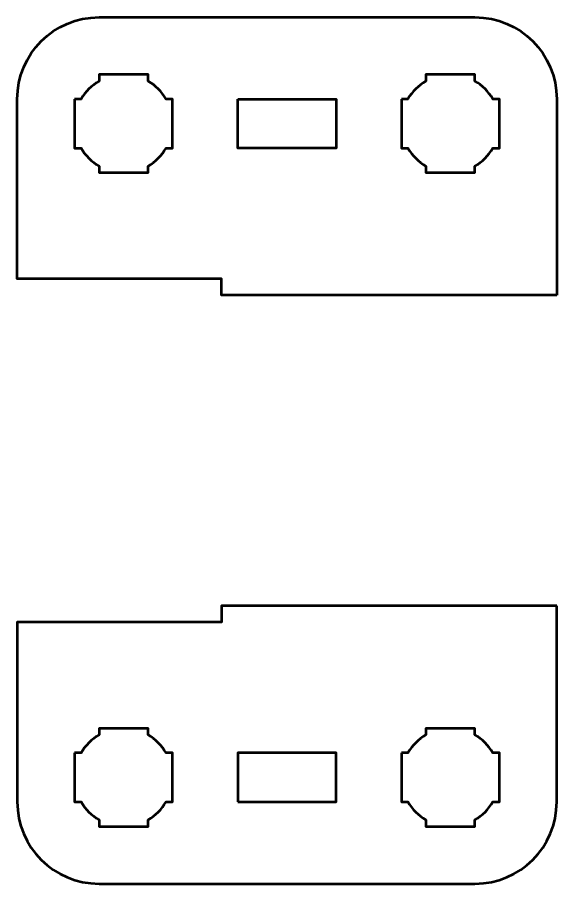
# Model space of a CAD drawing. Header units: centimetres. Extents: x -19.4 to -8.1, y -17.5 to -6.2.
# Drawn here: x -15.4 to -12.1, y -11.5 to -6.2 of the extents above; entities that cross this region are included whole.
import ezdxf

# ---------------------------------------------------------------- set-up
doc = ezdxf.new("R2010")
doc.units = ezdxf.units.CM
doc.header["$MEASUREMENT"] = 0
doc.layers.add('Layer 1', color=7, linetype='Continuous')

msp = doc.modelspace()

# ---------------------------------------------------------------- linework, layer by layer
at = {"layer": 'Layer 1', "color": 250, "lineweight": 53}
for points, knots in [([(-12.09975, -7.89999), (-12.09975, -7.89999), (-12.09974, -6.70006), (-12.09974, -6.70006), (-12.09974, -6.70006), (-12.09974, -6.42306), (-12.32269, -6.19997), (-12.5997, -6.19997), (-12.5997, -6.19997), (-12.5997, -6.19997), (-14.89962, -6.19997), (-14.89962, -6.19997), (-14.89962, -6.19997), (-15.17662, -6.19997), (-15.39972, -6.42306), (-15.39972, -6.70006), (-15.39972, -6.70006), (-15.39972, -6.70006), (-15.39973, -7.8), (-15.39973, -7.8), (-15.39973, -7.8), (-15.39973, -7.8), (-14.14972, -7.8), (-14.14972, -7.8), (-14.14972, -7.8), (-14.14972, -7.8), (-14.14972, -7.89999), (-14.14972, -7.89999), (-14.14972, -7.89999), (-14.14972, -7.89999), (-12.09975, -7.89999), (-12.09975, -7.89999)], [0, 0, 0, 0, 0.125, 0.125, 0.125, 0.125, 0.25, 0.25, 0.25, 0.25, 0.375, 0.375, 0.375, 0.375, 0.5, 0.5, 0.5, 0.5, 0.625, 0.625, 0.625, 0.625, 0.75, 0.75, 0.75, 0.75, 0.875, 0.875, 0.875, 0.875, 1, 1, 1, 1]), ([(-14.04967, -6.70006), (-14.04967, -6.70006), (-14.04967, -7.00007), (-14.04967, -7.00007), (-14.04967, -7.00007), (-14.04967, -7.00007), (-13.44968, -7.00007), (-13.44968, -7.00007), (-13.44968, -7.00007), (-13.44968, -7.00007), (-13.44968, -6.70006), (-13.44968, -6.70006), (-13.44968, -6.70006), (-13.44968, -6.70006), (-14.04967, -6.70006), (-14.04967, -6.70006)], [0, 0, 0, 0, 0.25, 0.25, 0.25, 0.25, 0.5, 0.5, 0.5, 0.5, 0.75, 0.75, 0.75, 0.75, 1, 1, 1, 1]), ([(-12.09975, -9.79999), (-12.09975, -9.79999), (-12.09974, -10.99992), (-12.09974, -10.99992), (-12.09974, -10.99992), (-12.09974, -11.27692), (-12.32269, -11.50001), (-12.5997, -11.50001), (-12.5997, -11.50001), (-12.5997, -11.50001), (-14.89962, -11.50001), (-14.89962, -11.50001), (-14.89962, -11.50001), (-15.17662, -11.50001), (-15.39972, -11.27692), (-15.39972, -10.99992), (-15.39972, -10.99992), (-15.39972, -10.99992), (-15.39973, -9.89998), (-15.39973, -9.89998), (-15.39973, -9.89998), (-15.39973, -9.89998), (-14.14972, -9.89998), (-14.14972, -9.89998), (-14.14972, -9.89998), (-14.14972, -9.89998), (-14.14972, -9.79999), (-14.14972, -9.79999), (-14.14972, -9.79999), (-14.14972, -9.79999), (-12.09975, -9.79999), (-12.09975, -9.79999)], [0, 0, 0, 0, 0.125, 0.125, 0.125, 0.125, 0.25, 0.25, 0.25, 0.25, 0.375, 0.375, 0.375, 0.375, 0.5, 0.5, 0.5, 0.5, 0.625, 0.625, 0.625, 0.625, 0.75, 0.75, 0.75, 0.75, 0.875, 0.875, 0.875, 0.875, 1, 1, 1, 1]), ([(-14.04967, -10.99992), (-14.04967, -10.99992), (-14.04967, -10.69991), (-14.04967, -10.69991), (-14.04967, -10.69991), (-14.04967, -10.69991), (-13.44968, -10.69991), (-13.44968, -10.69991), (-13.44968, -10.69991), (-13.44968, -10.69991), (-13.44968, -10.99992), (-13.44968, -10.99992), (-13.44968, -10.99992), (-13.44968, -10.99992), (-14.04967, -10.99992), (-14.04967, -10.99992)], [0, 0, 0, 0, 0.25, 0.25, 0.25, 0.25, 0.5, 0.5, 0.5, 0.5, 0.75, 0.75, 0.75, 0.75, 1, 1, 1, 1])]:
    msp.add_open_spline(points, degree=3, knots=knots, dxfattribs=at)
at = {"layer": 'Layer 1', "lineweight": 53}
for points in [[(-15.04984, -6.69986), (-15.04984, -6.69986), (-15.00964, -6.69986), (-15.00964, -6.69986), (-15.00964, -6.69986), (-14.98331, -6.65434), (-14.94535, -6.61641), (-14.89984, -6.59008), (-14.89984, -6.59008), (-14.89984, -6.59008), (-14.89984, -6.54986), (-14.89984, -6.54986), (-14.89984, -6.54986), (-14.89984, -6.54986), (-14.59984, -6.54986), (-14.59984, -6.54986), (-14.59984, -6.54986), (-14.59984, -6.54986), (-14.59984, -6.59005), (-14.59984, -6.59005), (-14.59984, -6.59005), (-14.55431, -6.61638), (-14.51632, -6.65433), (-14.48996, -6.69986), (-14.48996, -6.69986), (-14.48996, -6.69986), (-14.44984, -6.69986), (-14.44984, -6.69986), (-14.44984, -6.69986), (-14.44984, -6.69986), (-14.44984, -6.84528), (-14.44984, -6.84528), (-14.44984, -6.84528), (-14.44984, -6.84528), (-14.44978, -6.84993), (-14.44978, -6.84993), (-14.44978, -6.84993), (-14.44978, -6.84993), (-14.44984, -6.85457), (-14.44984, -6.85457), (-14.44984, -6.85457), (-14.44984, -6.85457), (-14.44984, -6.99986), (-14.44984, -6.99986), (-14.44984, -6.99986), (-14.44984, -6.99986), (-14.48991, -6.99986), (-14.48991, -6.99986), (-14.48991, -6.99986), (-14.51626, -7.04543), (-14.55426, -7.08344), (-14.59984, -7.1098), (-14.59984, -7.1098), (-14.59984, -7.1098), (-14.59984, -7.14986), (-14.59984, -7.14986), (-14.59984, -7.14986), (-14.59984, -7.14986), (-14.74312, -7.14986), (-14.74312, -7.14986), (-14.74312, -7.14986), (-14.74312, -7.14986), (-14.74979, -7.14994), (-14.74979, -7.14994), (-14.74979, -7.14994), (-14.74979, -7.14994), (-14.75647, -7.14986), (-14.75647, -7.14986), (-14.75647, -7.14986), (-14.75647, -7.14986), (-14.89984, -7.14986), (-14.89984, -7.14986), (-14.89984, -7.14986), (-14.89984, -7.14986), (-14.89984, -7.10976), (-14.89984, -7.10976), (-14.89984, -7.10976), (-14.94538, -7.0834), (-14.98336, -7.04541), (-15.00969, -6.99986), (-15.00969, -6.99986), (-15.00969, -6.99986), (-15.04984, -6.99986), (-15.04984, -6.99986), (-15.04984, -6.99986), (-15.04984, -6.99986), (-15.04984, -6.69986), (-15.04984, -6.69986)], [(-13.04984, -6.69986), (-13.04984, -6.69986), (-13.00964, -6.69986), (-13.00964, -6.69986), (-13.00964, -6.69986), (-12.98331, -6.65434), (-12.94535, -6.61641), (-12.89984, -6.59008), (-12.89984, -6.59008), (-12.89984, -6.59008), (-12.89984, -6.54986), (-12.89984, -6.54986), (-12.89984, -6.54986), (-12.89984, -6.54986), (-12.59984, -6.54986), (-12.59984, -6.54986), (-12.59984, -6.54986), (-12.59984, -6.54986), (-12.59984, -6.59005), (-12.59984, -6.59005), (-12.59984, -6.59005), (-12.55431, -6.61638), (-12.51632, -6.65433), (-12.48996, -6.69986), (-12.48996, -6.69986), (-12.48996, -6.69986), (-12.44984, -6.69986), (-12.44984, -6.69986), (-12.44984, -6.69986), (-12.44984, -6.69986), (-12.44984, -6.84528), (-12.44984, -6.84528), (-12.44984, -6.84528), (-12.44984, -6.84528), (-12.44978, -6.84993), (-12.44978, -6.84993), (-12.44978, -6.84993), (-12.44978, -6.84993), (-12.44984, -6.85457), (-12.44984, -6.85457), (-12.44984, -6.85457), (-12.44984, -6.85457), (-12.44984, -6.99986), (-12.44984, -6.99986), (-12.44984, -6.99986), (-12.44984, -6.99986), (-12.48991, -6.99986), (-12.48991, -6.99986), (-12.48991, -6.99986), (-12.51626, -7.04543), (-12.55426, -7.08344), (-12.59984, -7.1098), (-12.59984, -7.1098), (-12.59984, -7.1098), (-12.59984, -7.14986), (-12.59984, -7.14986), (-12.59984, -7.14986), (-12.59984, -7.14986), (-12.74312, -7.14986), (-12.74312, -7.14986), (-12.74312, -7.14986), (-12.74312, -7.14986), (-12.74979, -7.14994), (-12.74979, -7.14994), (-12.74979, -7.14994), (-12.74979, -7.14994), (-12.75647, -7.14986), (-12.75647, -7.14986), (-12.75647, -7.14986), (-12.75647, -7.14986), (-12.89984, -7.14986), (-12.89984, -7.14986), (-12.89984, -7.14986), (-12.89984, -7.14986), (-12.89984, -7.10976), (-12.89984, -7.10976), (-12.89984, -7.10976), (-12.94538, -7.0834), (-12.98336, -7.04541), (-13.00969, -6.99986), (-13.00969, -6.99986), (-13.00969, -6.99986), (-13.04984, -6.99986), (-13.04984, -6.99986), (-13.04984, -6.99986), (-13.04984, -6.99986), (-13.04984, -6.69986), (-13.04984, -6.69986)], [(-15.04984, -10.69986), (-15.04984, -10.69986), (-15.00964, -10.69986), (-15.00964, -10.69986), (-15.00964, -10.69986), (-14.98331, -10.65434), (-14.94535, -10.61641), (-14.89984, -10.59008), (-14.89984, -10.59008), (-14.89984, -10.59008), (-14.89984, -10.54986), (-14.89984, -10.54986), (-14.89984, -10.54986), (-14.89984, -10.54986), (-14.59984, -10.54986), (-14.59984, -10.54986), (-14.59984, -10.54986), (-14.59984, -10.54986), (-14.59984, -10.59005), (-14.59984, -10.59005), (-14.59984, -10.59005), (-14.55431, -10.61638), (-14.51632, -10.65433), (-14.48996, -10.69986), (-14.48996, -10.69986), (-14.48996, -10.69986), (-14.44984, -10.69986), (-14.44984, -10.69986), (-14.44984, -10.69986), (-14.44984, -10.69986), (-14.44984, -10.84528), (-14.44984, -10.84528), (-14.44984, -10.84528), (-14.44984, -10.84528), (-14.44978, -10.84993), (-14.44978, -10.84993), (-14.44978, -10.84993), (-14.44978, -10.84993), (-14.44984, -10.85457), (-14.44984, -10.85457), (-14.44984, -10.85457), (-14.44984, -10.85457), (-14.44984, -10.99986), (-14.44984, -10.99986), (-14.44984, -10.99986), (-14.44984, -10.99986), (-14.48991, -10.99986), (-14.48991, -10.99986), (-14.48991, -10.99986), (-14.51626, -11.04543), (-14.55426, -11.08344), (-14.59984, -11.1098), (-14.59984, -11.1098), (-14.59984, -11.1098), (-14.59984, -11.14986), (-14.59984, -11.14986), (-14.59984, -11.14986), (-14.59984, -11.14986), (-14.74312, -11.14986), (-14.74312, -11.14986), (-14.74312, -11.14986), (-14.74312, -11.14986), (-14.74979, -11.14994), (-14.74979, -11.14994), (-14.74979, -11.14994), (-14.74979, -11.14994), (-14.75647, -11.14986), (-14.75647, -11.14986), (-14.75647, -11.14986), (-14.75647, -11.14986), (-14.89984, -11.14986), (-14.89984, -11.14986), (-14.89984, -11.14986), (-14.89984, -11.14986), (-14.89984, -11.10976), (-14.89984, -11.10976), (-14.89984, -11.10976), (-14.94538, -11.0834), (-14.98336, -11.04541), (-15.00969, -10.99986), (-15.00969, -10.99986), (-15.00969, -10.99986), (-15.04984, -10.99986), (-15.04984, -10.99986), (-15.04984, -10.99986), (-15.04984, -10.99986), (-15.04984, -10.69986), (-15.04984, -10.69986)], [(-13.04984, -10.69986), (-13.04984, -10.69986), (-13.00964, -10.69986), (-13.00964, -10.69986), (-13.00964, -10.69986), (-12.98331, -10.65434), (-12.94535, -10.61641), (-12.89984, -10.59008), (-12.89984, -10.59008), (-12.89984, -10.59008), (-12.89984, -10.54986), (-12.89984, -10.54986), (-12.89984, -10.54986), (-12.89984, -10.54986), (-12.59984, -10.54986), (-12.59984, -10.54986), (-12.59984, -10.54986), (-12.59984, -10.54986), (-12.59984, -10.59005), (-12.59984, -10.59005), (-12.59984, -10.59005), (-12.55431, -10.61638), (-12.51632, -10.65433), (-12.48996, -10.69986), (-12.48996, -10.69986), (-12.48996, -10.69986), (-12.44984, -10.69986), (-12.44984, -10.69986), (-12.44984, -10.69986), (-12.44984, -10.69986), (-12.44984, -10.84528), (-12.44984, -10.84528), (-12.44984, -10.84528), (-12.44984, -10.84528), (-12.44978, -10.84993), (-12.44978, -10.84993), (-12.44978, -10.84993), (-12.44978, -10.84993), (-12.44984, -10.85457), (-12.44984, -10.85457), (-12.44984, -10.85457), (-12.44984, -10.85457), (-12.44984, -10.99986), (-12.44984, -10.99986), (-12.44984, -10.99986), (-12.44984, -10.99986), (-12.48991, -10.99986), (-12.48991, -10.99986), (-12.48991, -10.99986), (-12.51626, -11.04543), (-12.55426, -11.08344), (-12.59984, -11.1098), (-12.59984, -11.1098), (-12.59984, -11.1098), (-12.59984, -11.14986), (-12.59984, -11.14986), (-12.59984, -11.14986), (-12.59984, -11.14986), (-12.74312, -11.14986), (-12.74312, -11.14986), (-12.74312, -11.14986), (-12.74312, -11.14986), (-12.74979, -11.14994), (-12.74979, -11.14994), (-12.74979, -11.14994), (-12.74979, -11.14994), (-12.75647, -11.14986), (-12.75647, -11.14986), (-12.75647, -11.14986), (-12.75647, -11.14986), (-12.89984, -11.14986), (-12.89984, -11.14986), (-12.89984, -11.14986), (-12.89984, -11.14986), (-12.89984, -11.10976), (-12.89984, -11.10976), (-12.89984, -11.10976), (-12.94538, -11.0834), (-12.98336, -11.04541), (-13.00969, -10.99986), (-13.00969, -10.99986), (-13.00969, -10.99986), (-13.04984, -10.99986), (-13.04984, -10.99986), (-13.04984, -10.99986), (-13.04984, -10.99986), (-13.04984, -10.69986), (-13.04984, -10.69986)]]:
    msp.add_open_spline(points, degree=3, knots=[0, 0, 0, 0, 0.0454545, 0.0454545, 0.0454545, 0.0454545, 0.0909091, 0.0909091, 0.0909091, 0.0909091, 0.1363636, 0.1363636, 0.1363636, 0.1363636, 0.1818182, 0.1818182, 0.1818182, 0.1818182, 0.2272727, 0.2272727, 0.2272727, 0.2272727, 0.2727273, 0.2727273, 0.2727273, 0.2727273, 0.3181818, 0.3181818, 0.3181818, 0.3181818, 0.3636364, 0.3636364, 0.3636364, 0.3636364, 0.4090909, 0.4090909, 0.4090909, 0.4090909, 0.4545455, 0.4545455, 0.4545455, 0.4545455, 0.5, 0.5, 0.5, 0.5, 0.5454545, 0.5454545, 0.5454545, 0.5454545, 0.5909091, 0.5909091, 0.5909091, 0.5909091, 0.6363636, 0.6363636, 0.6363636, 0.6363636, 0.6818182, 0.6818182, 0.6818182, 0.6818182, 0.7272727, 0.7272727, 0.7272727, 0.7272727, 0.7727273, 0.7727273, 0.7727273, 0.7727273, 0.8181818, 0.8181818, 0.8181818, 0.8181818, 0.8636364, 0.8636364, 0.8636364, 0.8636364, 0.9090909, 0.9090909, 0.9090909, 0.9090909, 0.9545455, 0.9545455, 0.9545455, 0.9545455, 1, 1, 1, 1], dxfattribs=at)

doc.saveas('drawing.dxf')
